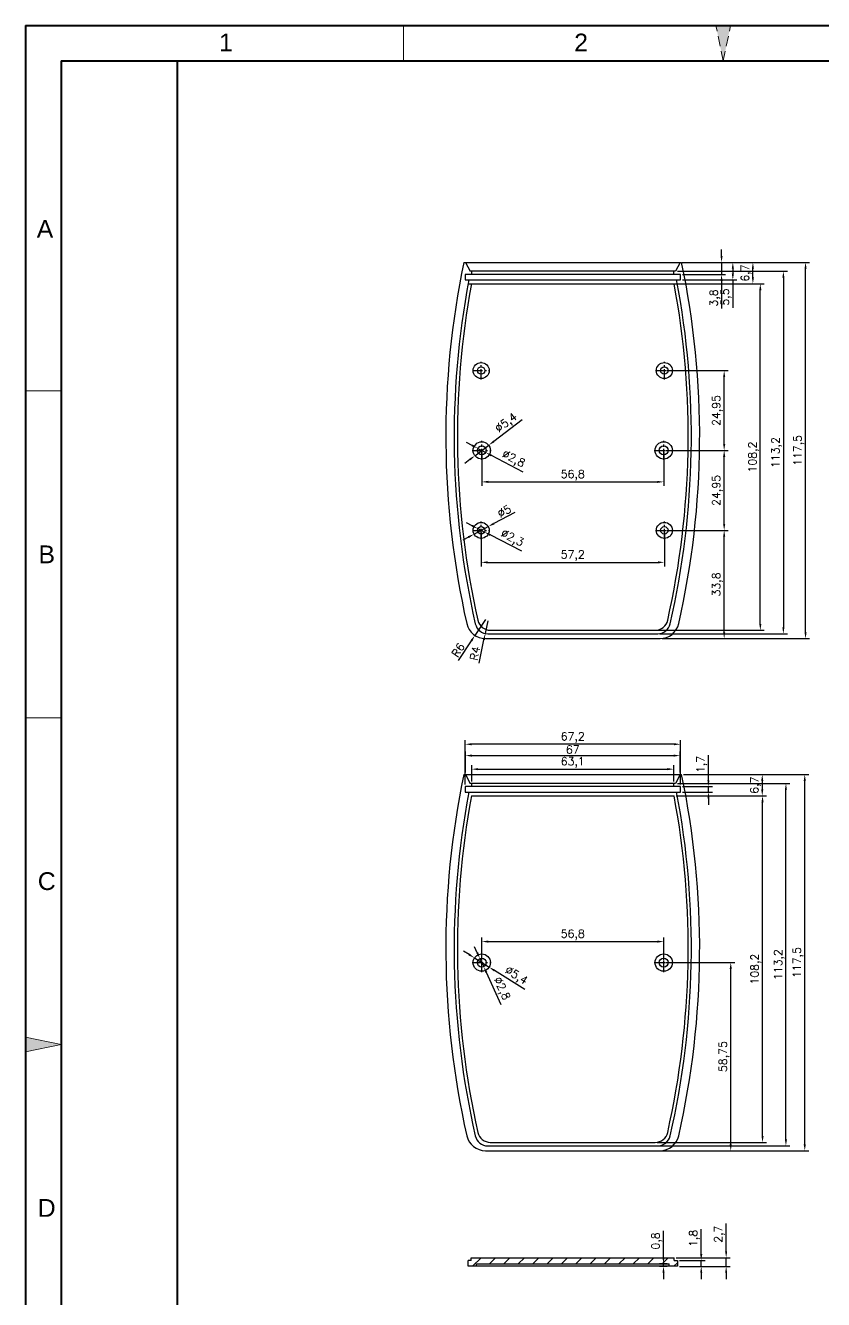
# Model space of a CAD drawing. Header units: millimetres. Extents: x 11143 to 11578, y 609 to 1245.
# Drawn here: x 11142.6 to 11391.8, y 847.1 to 1245 of the extents above; entities that cross this region are included whole.
import ezdxf
from ezdxf.enums import TextEntityAlignment as Align

# ---------------------------------------------------------------- set-up
doc = ezdxf.new("R2010")
doc.units = ezdxf.units.MM
for name, pattern in [('ACAD_ISO10W100', [18, 12, -3, 0, -3]), ('CENTER', [50.8, 31.75, -6.35, 6.35, -6.35]), ('HIDDEN2', [4.7625, 3.175, -1.5875])]:
    doc.linetypes.add(name, pattern=pattern)
for name, color, linetype, lineweight in [('dim', 82, 'Continuous', 9), ('图层1', 7, 'ACAD_ISO10W100', 15), ('图层4', 7, 'Continuous', 40), ('图层5', 7, 'HIDDEN2', 15)]:
    doc.layers.add(name, color=color, linetype=linetype, lineweight=lineweight)
doc.layers.add('尺寸线', color=7, linetype='Continuous')
doc.styles.get("Standard").update_dxf_attribs({"font": 'txt', "bigfont": 'gbcbig.shx'})
doc.styles.add('样式 3', font='arial.ttf', dxfattribs={"height": 3.8})
doc.dimstyles.new('ISO-25', dxfattribs={"dimtxt": 2.5, "dimasz": 2.5, "dimexe": 1.25, "dimexo": 0.625, "dimtad": 1, "dimtxsty": 'Standard', "dimcen": 2.5, "dimadec": 0, "dimazin": 0, "dimtfac": 1, "dimtmove": 0, "dimatfit": 3, "dimfxl": 0, "dimarcsym": 0})

# ---------------------------------------------------------------- blocks, each defined once
blk = doc.blocks.new('*D952')
at = {"layer": 'Defpoints', "color": 0}
for p in [(11346.19, 859.3), (11346.19, 857.5), (11353.6, 859.3)]:
    blk.add_point(p, dxfattribs=at)
at = {"layer": 'dim', "color": 0, "lineweight": -2}
for p, q in [((11353.6, 861.3), (11353.6, 869.13)), ((11346.82, 859.3), (11354.85, 859.3)), ((11346.82, 857.5), (11354.85, 857.5)), ((11353.6, 857.5), (11353.6, 859.3)), ((11353.6, 855.5), (11353.6, 853.5))]:
    blk.add_line(p, q, dxfattribs=at)
at = {"layer": 'dim', "color": 0}
for points in [[(11353.27, 861.3), (11353.94, 861.3), (11353.6, 859.3)], [(11353.27, 855.5), (11353.94, 855.5), (11353.6, 857.5)]]:
    blk.add_solid(points, dxfattribs=at)
at = {"layer": 'dim', "color": 0, "insert": (11351.52, 866.22), "char_height": 2.5, "attachment_point": 5, "rotation": 90}
blk.add_mtext('1,8', dxfattribs=at)
blk = doc.blocks.new('*D953')
at = {"layer": 'Defpoints', "color": 0}
for p in [(11345.19, 860.2), (11361.39, 860.2), (11346.19, 857.5)]:
    blk.add_point(p, dxfattribs=at)
at = {"layer": 'dim', "color": 0, "lineweight": -2}
for p, q in [((11361.39, 862.2), (11361.39, 870.87)), ((11345.82, 860.2), (11362.64, 860.2)), ((11361.39, 857.5), (11361.39, 860.2)), ((11346.82, 857.5), (11362.64, 857.5)), ((11361.39, 855.5), (11361.39, 853.5))]:
    blk.add_line(p, q, dxfattribs=at)
at = {"layer": 'dim', "color": 0}
for points in [[(11361.06, 862.2), (11361.72, 862.2), (11361.39, 860.2)], [(11361.06, 855.5), (11361.72, 855.5), (11361.39, 857.5)]]:
    blk.add_solid(points, dxfattribs=at)
at = {"layer": 'dim', "color": 0, "insert": (11359.31, 867.53), "char_height": 2.5, "attachment_point": 5, "rotation": 90}
blk.add_mtext('2,7', dxfattribs=at)
blk = doc.blocks.new('*D954')
at = {"layer": 'Defpoints', "color": 0}
for p in [(11341.83, 858.3), (11343.59, 858.3), (11343.59, 857.5)]:
    blk.add_point(p, dxfattribs=at)
at = {"layer": 'dim', "color": 0, "lineweight": -2}
for p, q in [((11341.83, 860.3), (11341.83, 868.55)), ((11342.97, 858.3), (11340.58, 858.3)), ((11342.97, 857.5), (11340.58, 857.5)), ((11341.83, 857.5), (11341.83, 858.3)), ((11341.83, 855.5), (11341.83, 853.5))]:
    blk.add_line(p, q, dxfattribs=at)
at = {"layer": 'dim', "color": 0}
for points in [[(11341.49, 860.3), (11342.16, 860.3), (11341.83, 858.3)], [(11341.49, 855.5), (11342.16, 855.5), (11341.83, 857.5)]]:
    blk.add_solid(points, dxfattribs=at)
at = {"layer": 'dim', "color": 0, "insert": (11339.74, 865.43), "char_height": 2.5, "attachment_point": 5, "rotation": 90}
blk.add_mtext('0,8', dxfattribs=at)
blk = doc.blocks.new('*D955')
at = {"layer": 'Defpoints', "color": 0}
for p in [(11347.49, 1011.12), (11385.94, 1011.12), (11340.74, 893.62)]:
    blk.add_point(p, dxfattribs=at)
at = {"layer": 'dim', "color": 0, "lineweight": -2}
for p, q in [((11348.12, 1011.12), (11387.19, 1011.12)), ((11385.94, 895.62), (11385.94, 1009.12)), ((11341.37, 893.62), (11387.19, 893.62))]:
    blk.add_line(p, q, dxfattribs=at)
at = {"layer": 'dim', "color": 0}
for points in [[(11385.6, 1009.12), (11386.27, 1009.12), (11385.94, 1011.12)], [(11385.6, 895.62), (11386.27, 895.62), (11385.94, 893.62)]]:
    blk.add_solid(points, dxfattribs=at)
at = {"layer": 'dim', "color": 0, "insert": (11383.85, 952.37), "char_height": 2.5, "attachment_point": 5, "rotation": 90}
blk.add_mtext('117,5', dxfattribs=at)
blk = doc.blocks.new('*D956')
at = {"layer": 'Defpoints', "color": 0}
for p in [(11345.56, 1008.32), (11380.06, 1008.32), (11340.01, 895.12)]:
    blk.add_point(p, dxfattribs=at)
at = {"layer": 'dim', "color": 0, "lineweight": -2}
for p, q in [((11346.18, 1008.32), (11381.31, 1008.32)), ((11380.06, 897.12), (11380.06, 1006.32)), ((11340.64, 895.12), (11381.31, 895.12))]:
    blk.add_line(p, q, dxfattribs=at)
at = {"layer": 'dim', "color": 0}
for points in [[(11379.73, 1006.32), (11380.39, 1006.32), (11380.06, 1008.32)], [(11379.73, 897.12), (11380.39, 897.12), (11380.06, 895.12)]]:
    blk.add_solid(points, dxfattribs=at)
at = {"layer": 'dim', "color": 0, "insert": (11377.98, 951.72), "char_height": 2.5, "attachment_point": 5, "rotation": 90}
blk.add_mtext('113,2', dxfattribs=at)
blk = doc.blocks.new('*D957')
at = {"layer": 'Defpoints', "color": 0}
for p in [(11345.15, 1004.42), (11372.75, 1004.42), (11339.24, 896.22)]:
    blk.add_point(p, dxfattribs=at)
at = {"layer": 'dim', "color": 0, "lineweight": -2}
for p, q in [((11345.77, 1004.42), (11374, 1004.42)), ((11372.75, 898.22), (11372.75, 1002.42)), ((11339.86, 896.22), (11374, 896.22))]:
    blk.add_line(p, q, dxfattribs=at)
at = {"layer": 'dim', "color": 0}
for points in [[(11372.42, 1002.42), (11373.09, 1002.42), (11372.75, 1004.42)], [(11372.42, 898.22), (11373.09, 898.22), (11372.75, 896.22)]]:
    blk.add_solid(points, dxfattribs=at)
at = {"layer": 'dim', "color": 0, "insert": (11370.67, 950.32), "char_height": 2.5, "attachment_point": 5, "rotation": 90}
blk.add_mtext('108,2', dxfattribs=at)
blk = doc.blocks.new('*D958')
at = {"layer": 'Defpoints', "color": 0}
for p in [(11348.12, 1011.12), (11345.15, 1004.42), (11372.67, 1004.42)]:
    blk.add_point(p, dxfattribs=at)
at = {"layer": 'dim', "color": 0, "lineweight": -2}
for p, q in [((11348.74, 1011.12), (11373.92, 1011.12)), ((11372.67, 1009.12), (11372.67, 1006.42)), ((11345.77, 1004.42), (11373.92, 1004.42))]:
    blk.add_line(p, q, dxfattribs=at)
at = {"layer": 'dim', "color": 0}
for points in [[(11372.33, 1009.12), (11373, 1009.12), (11372.67, 1011.12)], [(11372.33, 1006.42), (11373, 1006.42), (11372.67, 1004.42)]]:
    blk.add_solid(points, dxfattribs=at)
at = {"layer": 'dim', "color": 0, "insert": (11370.58, 1007.77), "char_height": 2.5, "attachment_point": 5, "rotation": 90}
blk.add_mtext('6,7', dxfattribs=at)
blk = doc.blocks.new('*D959')
at = {"layer": 'Defpoints', "color": 0}
for p in [(11279.89, 1020.55), (11279.89, 1007.32), (11347.09, 1007.32)]:
    blk.add_point(p, dxfattribs=at)
at = {"layer": 'dim', "color": 0, "lineweight": -2}
for p, q in [((11279.89, 1007.95), (11279.89, 1021.8)), ((11345.09, 1020.55), (11281.89, 1020.55)), ((11347.09, 1007.95), (11347.09, 1021.8))]:
    blk.add_line(p, q, dxfattribs=at)
at = {"layer": 'dim', "color": 0}
for points in [[(11281.89, 1020.89), (11281.89, 1020.22), (11279.89, 1020.55)], [(11345.09, 1020.89), (11345.09, 1020.22), (11347.09, 1020.55)]]:
    blk.add_solid(points, dxfattribs=at)
at = {"layer": 'dim', "color": 0, "insert": (11313.49, 1022.64), "char_height": 2.5, "attachment_point": 5}
blk.add_mtext('67,2', dxfattribs=at)
blk = doc.blocks.new('*D960')
at = {"layer": 'Defpoints', "color": 0}
for p in [(11345.04, 1012.77), (11281.94, 1008.32), (11345.04, 1008.32)]:
    blk.add_point(p, dxfattribs=at)
at = {"layer": 'dim', "color": 0, "lineweight": -2}
for p, q in [((11281.94, 1008.95), (11281.94, 1014.02)), ((11283.94, 1012.77), (11343.04, 1012.77)), ((11345.04, 1008.95), (11345.04, 1014.02))]:
    blk.add_line(p, q, dxfattribs=at)
at = {"layer": 'dim', "color": 0}
for points in [[(11283.94, 1013.11), (11283.94, 1012.44), (11281.94, 1012.77)], [(11343.04, 1013.11), (11343.04, 1012.44), (11345.04, 1012.77)]]:
    blk.add_solid(points, dxfattribs=at)
at = {"layer": 'dim', "color": 0, "insert": (11313.49, 1014.86), "char_height": 2.5, "attachment_point": 5}
blk.add_mtext('63,1', dxfattribs=at)
blk = doc.blocks.new('*D961')
at = {"layer": 'Defpoints', "color": 0}
for p in [(11346.99, 1017), (11279.99, 1011.12), (11346.99, 1011.12)]:
    blk.add_point(p, dxfattribs=at)
at = {"layer": 'dim', "color": 0, "lineweight": -2}
for p, q in [((11279.99, 1011.75), (11279.99, 1018.25)), ((11281.99, 1017), (11344.99, 1017)), ((11346.99, 1011.75), (11346.99, 1018.25))]:
    blk.add_line(p, q, dxfattribs=at)
at = {"layer": 'dim', "color": 0}
for points in [[(11281.99, 1017.34), (11281.99, 1016.67), (11279.99, 1017)], [(11344.99, 1017.34), (11344.99, 1016.67), (11346.99, 1017)]]:
    blk.add_solid(points, dxfattribs=at)
at = {"layer": 'dim', "color": 0, "insert": (11313.49, 1018.88), "char_height": 2.5, "attachment_point": 5}
blk.add_mtext('67', dxfattribs=at)
blk = doc.blocks.new('*D962')
at = {"layer": 'Defpoints', "color": 0}
for p in [(11341.89, 958.92), (11285.09, 952.37), (11341.89, 952.37)]:
    blk.add_point(p, dxfattribs=at)
at = {"layer": 'dim', "color": 0, "lineweight": -2}
for p, q in [((11285.09, 953), (11285.09, 960.17)), ((11287.09, 958.92), (11339.89, 958.92)), ((11341.89, 953), (11341.89, 960.17))]:
    blk.add_line(p, q, dxfattribs=at)
at = {"layer": 'dim', "color": 0}
for points in [[(11287.09, 959.26), (11287.09, 958.59), (11285.09, 958.92)], [(11339.89, 959.26), (11339.89, 958.59), (11341.89, 958.92)]]:
    blk.add_solid(points, dxfattribs=at)
at = {"layer": 'dim', "color": 0, "insert": (11313.49, 961.01), "char_height": 2.5, "attachment_point": 5}
blk.add_mtext('56,8', dxfattribs=at)
blk = doc.blocks.new('*D963')
at = {"layer": 'Defpoints', "color": 0}
for p in [(11341.89, 952.37), (11362.83, 952.37), (11339.63, 893.62)]:
    blk.add_point(p, dxfattribs=at)
at = {"layer": 'dim', "color": 0, "lineweight": -2}
for p, q in [((11342.52, 952.37), (11364.08, 952.37)), ((11362.83, 895.62), (11362.83, 950.37)), ((11340.26, 893.62), (11364.08, 893.62))]:
    blk.add_line(p, q, dxfattribs=at)
at = {"layer": 'dim', "color": 0}
for points in [[(11362.49, 950.37), (11363.16, 950.37), (11362.83, 952.37)], [(11362.49, 895.62), (11363.16, 895.62), (11362.83, 893.62)]]:
    blk.add_solid(points, dxfattribs=at)
at = {"layer": 'dim', "color": 0, "insert": (11360.74, 923), "char_height": 2.5, "attachment_point": 5, "rotation": 90}
blk.add_mtext('58,75', dxfattribs=at)
blk = doc.blocks.new('*D964')
at = {"layer": 'Defpoints', "color": 0}
for p in [(11282.81, 953.81), (11287.38, 950.93)]:
    blk.add_point(p, dxfattribs=at)
at = {"layer": 'dim', "color": 0, "lineweight": -2}
for p, q in [((11281.12, 954.88), (11279.43, 955.94)), ((11282.81, 953.81), (11287.38, 950.93)), ((11298.52, 943.91), (11289.07, 949.87))]:
    blk.add_line(p, q, dxfattribs=at)
at = {"layer": 'dim', "color": 0}
for points in [[(11281.29, 955.16), (11280.94, 954.6), (11282.81, 953.81)], [(11289.25, 950.15), (11288.89, 949.58), (11287.38, 950.93)]]:
    blk.add_solid(points, dxfattribs=at)
at = {"layer": 'dim', "color": 0, "insert": (11295.75, 948.12), "char_height": 2.5, "attachment_point": 5, "rotation": 327.7756}
blk.add_mtext('∅5,4', dxfattribs=at)
blk = doc.blocks.new('*D965')
at = {"layer": 'Defpoints', "color": 0}
for p in [(11284.51, 953.64), (11285.68, 951.1)]:
    blk.add_point(p, dxfattribs=at)
at = {"layer": 'dim', "color": 0, "lineweight": -2}
for p, q in [((11283.67, 955.46), (11282.84, 957.28)), ((11284.51, 953.64), (11285.68, 951.1)), ((11291.17, 939.14), (11286.51, 949.28))]:
    blk.add_line(p, q, dxfattribs=at)
at = {"layer": 'dim', "color": 0}
for points in [[(11283.98, 955.6), (11283.37, 955.32), (11284.51, 953.64)], [(11286.82, 949.42), (11286.21, 949.14), (11285.68, 951.1)]]:
    blk.add_solid(points, dxfattribs=at)
at = {"layer": 'dim', "color": 0, "insert": (11291.15, 944.17), "char_height": 2.5, "attachment_point": 5, "rotation": 294.6773}
blk.add_mtext('∅2,8', dxfattribs=at)
blk = doc.blocks.new('*D971')
at = {"layer": 'Defpoints', "color": 0}
for p in [(11347.09, 1007.32), (11355.87, 1007.32), (11347.09, 1005.62)]:
    blk.add_point(p, dxfattribs=at)
at = {"layer": 'dim', "color": 0, "lineweight": -2}
for p, q in [((11355.87, 1009.32), (11355.87, 1017.15)), ((11347.72, 1007.32), (11357.12, 1007.32)), ((11355.87, 1005.62), (11355.87, 1007.32)), ((11347.72, 1005.62), (11357.12, 1005.62)), ((11355.87, 1003.62), (11355.87, 1001.62))]:
    blk.add_line(p, q, dxfattribs=at)
at = {"layer": 'dim', "color": 0}
for points in [[(11355.53, 1009.32), (11356.2, 1009.32), (11355.87, 1007.32)], [(11355.53, 1003.62), (11356.2, 1003.62), (11355.87, 1005.62)]]:
    blk.add_solid(points, dxfattribs=at)
at = {"layer": 'dim', "color": 0, "insert": (11353.78, 1014.24), "char_height": 2.5, "attachment_point": 5, "rotation": 90}
blk.add_mtext('1,7', dxfattribs=at)
blk = doc.blocks.new('*D978')
at = {"layer": 'Defpoints', "color": 0}
for p in [(11347.49, 1171.05), (11386.19, 1171.05), (11340.74, 1053.55)]:
    blk.add_point(p, dxfattribs=at)
at = {"layer": 'dim', "color": 0, "lineweight": -2}
for p, q in [((11348.12, 1171.05), (11387.44, 1171.05)), ((11386.19, 1055.55), (11386.19, 1169.05)), ((11341.37, 1053.55), (11387.44, 1053.55))]:
    blk.add_line(p, q, dxfattribs=at)
at = {"layer": 'dim', "color": 0}
for points in [[(11385.85, 1169.05), (11386.52, 1169.05), (11386.19, 1171.05)], [(11385.85, 1055.55), (11386.52, 1055.55), (11386.19, 1053.55)]]:
    blk.add_solid(points, dxfattribs=at)
at = {"layer": 'dim', "color": 0, "insert": (11384.1, 1112.3), "char_height": 2.5, "attachment_point": 5, "rotation": 90}
blk.add_mtext('117,5', dxfattribs=at)
blk = doc.blocks.new('*D979')
at = {"layer": 'Defpoints', "color": 0}
for p in [(11342.09, 1087.35), (11360.77, 1087.35), (11340.74, 1053.55)]:
    blk.add_point(p, dxfattribs=at)
at = {"layer": 'dim', "color": 0, "lineweight": -2}
for p, q in [((11342.72, 1087.35), (11362.02, 1087.35)), ((11360.77, 1055.55), (11360.77, 1085.35)), ((11341.37, 1053.55), (11362.02, 1053.55))]:
    blk.add_line(p, q, dxfattribs=at)
at = {"layer": 'dim', "color": 0}
for points in [[(11360.44, 1085.35), (11361.11, 1085.35), (11360.77, 1087.35)], [(11360.44, 1055.55), (11361.11, 1055.55), (11360.77, 1053.55)]]:
    blk.add_solid(points, dxfattribs=at)
at = {"layer": 'dim', "color": 0, "insert": (11358.69, 1070.45), "char_height": 2.5, "attachment_point": 5, "rotation": 90}
blk.add_mtext('33,8', dxfattribs=at)
blk = doc.blocks.new('*D980')
at = {"layer": 'Defpoints', "color": 0}
for p in [(11341.89, 1112.3), (11360.77, 1112.3), (11342.09, 1087.35)]:
    blk.add_point(p, dxfattribs=at)
at = {"layer": 'dim', "color": 0, "lineweight": -2}
for p, q in [((11342.52, 1112.3), (11362.02, 1112.3)), ((11360.77, 1089.35), (11360.77, 1110.3)), ((11342.72, 1087.35), (11362.02, 1087.35))]:
    blk.add_line(p, q, dxfattribs=at)
at = {"layer": 'dim', "color": 0}
for points in [[(11360.44, 1110.3), (11361.11, 1110.3), (11360.77, 1112.3)], [(11360.44, 1089.35), (11361.11, 1089.35), (11360.77, 1087.35)]]:
    blk.add_solid(points, dxfattribs=at)
at = {"layer": 'dim', "color": 0, "insert": (11358.69, 1099.83), "char_height": 2.5, "attachment_point": 5, "rotation": 90}
blk.add_mtext('24,95', dxfattribs=at)
blk = doc.blocks.new('*D981')
at = {"layer": 'Defpoints', "color": 0}
for p in [(11342.09, 1137.25), (11360.77, 1137.25), (11341.89, 1112.3)]:
    blk.add_point(p, dxfattribs=at)
at = {"layer": 'dim', "color": 0, "lineweight": -2}
for p, q in [((11342.72, 1137.25), (11362.02, 1137.25)), ((11360.77, 1114.3), (11360.77, 1135.25)), ((11342.52, 1112.3), (11362.02, 1112.3))]:
    blk.add_line(p, q, dxfattribs=at)
at = {"layer": 'dim', "color": 0}
for points in [[(11360.44, 1135.25), (11361.11, 1135.25), (11360.77, 1137.25)], [(11360.44, 1114.3), (11361.11, 1114.3), (11360.77, 1112.3)]]:
    blk.add_solid(points, dxfattribs=at)
at = {"layer": 'dim', "color": 0, "insert": (11358.69, 1124.78), "char_height": 2.5, "attachment_point": 5, "rotation": 90}
blk.add_mtext('24,95', dxfattribs=at)
blk = doc.blocks.new('*D982')
at = {"layer": 'Defpoints', "color": 0}
for p in [(11347.49, 1171.05), (11347.09, 1167.25), (11359.96, 1167.25)]:
    blk.add_point(p, dxfattribs=at)
at = {"layer": 'dim', "color": 0, "lineweight": -2}
for p, q in [((11359.96, 1173.05), (11359.96, 1175.05)), ((11348.12, 1171.05), (11361.21, 1171.05)), ((11359.96, 1171.05), (11359.96, 1167.25)), ((11347.72, 1167.25), (11361.21, 1167.25)), ((11359.96, 1165.25), (11359.96, 1156.59))]:
    blk.add_line(p, q, dxfattribs=at)
at = {"layer": 'dim', "color": 0}
for points in [[(11359.63, 1173.05), (11360.29, 1173.05), (11359.96, 1171.05)], [(11359.63, 1165.25), (11360.29, 1165.25), (11359.96, 1167.25)]]:
    blk.add_solid(points, dxfattribs=at)
at = {"layer": 'dim', "color": 0, "insert": (11357.88, 1159.92), "char_height": 2.5, "attachment_point": 5, "rotation": 90}
blk.add_mtext('3,8', dxfattribs=at)
blk = doc.blocks.new('*D983')
at = {"layer": 'Defpoints', "color": 0}
for p in [(11346.99, 1171.05), (11347.09, 1165.55), (11363.48, 1165.55)]:
    blk.add_point(p, dxfattribs=at)
at = {"layer": 'dim', "color": 0, "lineweight": -2}
for p, q in [((11347.62, 1171.05), (11364.73, 1171.05)), ((11363.48, 1169.05), (11363.48, 1167.55)), ((11347.72, 1165.55), (11364.73, 1165.55)), ((11363.48, 1165.55), (11363.48, 1156.89))]:
    blk.add_line(p, q, dxfattribs=at)
at = {"layer": 'dim', "color": 0}
for points in [[(11363.15, 1169.05), (11363.82, 1169.05), (11363.48, 1171.05)], [(11363.15, 1167.55), (11363.82, 1167.55), (11363.48, 1165.55)]]:
    blk.add_solid(points, dxfattribs=at)
at = {"layer": 'dim', "color": 0, "insert": (11361.4, 1160.22), "char_height": 2.5, "attachment_point": 5, "rotation": 90}
blk.add_mtext('5,5', dxfattribs=at)
blk = doc.blocks.new('*D984')
at = {"layer": 'Defpoints', "color": 0}
for p in [(11347.62, 1171.05), (11369.74, 1171.05), (11346.16, 1164.35)]:
    blk.add_point(p, dxfattribs=at)
at = {"layer": 'dim', "color": 0, "lineweight": -2}
for p, q in [((11348.24, 1171.05), (11370.99, 1171.05)), ((11369.74, 1166.35), (11369.74, 1169.05)), ((11346.79, 1164.35), (11370.99, 1164.35))]:
    blk.add_line(p, q, dxfattribs=at)
at = {"layer": 'dim', "color": 0}
for points in [[(11369.41, 1169.05), (11370.07, 1169.05), (11369.74, 1171.05)], [(11369.41, 1166.35), (11370.07, 1166.35), (11369.74, 1164.35)]]:
    blk.add_solid(points, dxfattribs=at)
at = {"layer": 'dim', "color": 0, "insert": (11367.66, 1167.7), "char_height": 2.5, "attachment_point": 5, "rotation": 90}
blk.add_mtext('6,7', dxfattribs=at)
blk = doc.blocks.new('*D985')
at = {"layer": 'Defpoints', "color": 0}
for p in [(11345.56, 1168.25), (11340.01, 1055.05), (11379.26, 1055.05)]:
    blk.add_point(p, dxfattribs=at)
at = {"layer": 'dim', "color": 0, "lineweight": -2}
for p, q in [((11346.18, 1168.25), (11380.51, 1168.25)), ((11379.26, 1166.25), (11379.26, 1057.05)), ((11340.64, 1055.05), (11380.51, 1055.05))]:
    blk.add_line(p, q, dxfattribs=at)
at = {"layer": 'dim', "color": 0}
for points in [[(11378.93, 1166.25), (11379.59, 1166.25), (11379.26, 1168.25)], [(11378.93, 1057.05), (11379.59, 1057.05), (11379.26, 1055.05)]]:
    blk.add_solid(points, dxfattribs=at)
at = {"layer": 'dim', "color": 0, "insert": (11377.18, 1111.65), "char_height": 2.5, "attachment_point": 5, "rotation": 90}
blk.add_mtext('113,2', dxfattribs=at)
blk = doc.blocks.new('*D986')
at = {"layer": 'Defpoints', "color": 0}
for p in [(11345.15, 1164.35), (11372.06, 1164.35), (11339.24, 1056.15)]:
    blk.add_point(p, dxfattribs=at)
at = {"layer": 'dim', "color": 0, "lineweight": -2}
for p, q in [((11345.77, 1164.35), (11373.31, 1164.35)), ((11372.06, 1058.15), (11372.06, 1162.35)), ((11339.86, 1056.15), (11373.31, 1056.15))]:
    blk.add_line(p, q, dxfattribs=at)
at = {"layer": 'dim', "color": 0}
for points in [[(11371.73, 1162.35), (11372.4, 1162.35), (11372.06, 1164.35)], [(11371.73, 1058.15), (11372.4, 1058.15), (11372.06, 1056.15)]]:
    blk.add_solid(points, dxfattribs=at)
at = {"layer": 'dim', "color": 0, "insert": (11369.98, 1110.25), "char_height": 2.5, "attachment_point": 5, "rotation": 90}
blk.add_mtext('108,2', dxfattribs=at)
blk = doc.blocks.new('*D987')
at = {"layer": 'Defpoints', "color": 0}
for p in [(11284.89, 1087.35), (11342.09, 1087.35), (11342.09, 1077.36)]:
    blk.add_point(p, dxfattribs=at)
at = {"layer": 'dim', "color": 0, "lineweight": -2}
for p, q in [((11284.89, 1086.73), (11284.89, 1076.11)), ((11342.09, 1086.73), (11342.09, 1076.11)), ((11286.89, 1077.36), (11340.09, 1077.36))]:
    blk.add_line(p, q, dxfattribs=at)
at = {"layer": 'dim', "color": 0}
for points in [[(11286.89, 1077.69), (11286.89, 1077.02), (11284.89, 1077.36)], [(11340.09, 1077.69), (11340.09, 1077.02), (11342.09, 1077.36)]]:
    blk.add_solid(points, dxfattribs=at)
at = {"layer": 'dim', "color": 0, "insert": (11313.49, 1079.44), "char_height": 2.5, "attachment_point": 5}
blk.add_mtext('57,2', dxfattribs=at)
blk = doc.blocks.new('*D988')
at = {"layer": 'Defpoints', "color": 0}
for p in [(11285.09, 1112.3), (11341.89, 1112.3), (11341.89, 1102.49)]:
    blk.add_point(p, dxfattribs=at)
at = {"layer": 'dim', "color": 0, "lineweight": -2}
for p, q in [((11285.09, 1111.68), (11285.09, 1101.24)), ((11341.89, 1111.68), (11341.89, 1101.24)), ((11287.09, 1102.49), (11339.89, 1102.49))]:
    blk.add_line(p, q, dxfattribs=at)
at = {"layer": 'dim', "color": 0}
for points in [[(11287.09, 1102.82), (11287.09, 1102.16), (11285.09, 1102.49)], [(11339.89, 1102.82), (11339.89, 1102.16), (11341.89, 1102.49)]]:
    blk.add_solid(points, dxfattribs=at)
at = {"layer": 'dim', "color": 0, "insert": (11313.49, 1104.57), "char_height": 2.5, "attachment_point": 5}
blk.add_mtext('56,8', dxfattribs=at)
blk = doc.blocks.new('*D989')
at = {"layer": 'Defpoints', "color": 0}
for p in [(11287.1, 1088.53), (11282.69, 1086.18)]:
    blk.add_point(p, dxfattribs=at)
at = {"layer": 'dim', "color": 0, "lineweight": -2}
for p, q in [((11295.4, 1092.98), (11288.86, 1089.48)), ((11282.69, 1086.18), (11287.1, 1088.53)), ((11280.93, 1085.23), (11279.16, 1084.29))]:
    blk.add_line(p, q, dxfattribs=at)
at = {"layer": 'dim', "color": 0}
for points in [[(11288.7, 1089.77), (11289.02, 1089.18), (11287.1, 1088.53)], [(11280.77, 1085.53), (11281.08, 1084.94), (11282.69, 1086.18)]]:
    blk.add_solid(points, dxfattribs=at)
at = {"layer": 'dim', "color": 0, "insert": (11292.13, 1093.35), "char_height": 2.5, "attachment_point": 5, "rotation": 28.1518}
blk.add_mtext('∅5', dxfattribs=at)
blk = doc.blocks.new('*D990')
at = {"layer": 'Defpoints', "color": 0}
for p in [(11283.87, 1087.88), (11285.92, 1086.83)]:
    blk.add_point(p, dxfattribs=at)
at = {"layer": 'dim', "color": 0, "lineweight": -2}
for p, q in [((11282.09, 1088.79), (11280.31, 1089.71)), ((11283.87, 1087.88), (11285.92, 1086.83)), ((11297.63, 1080.81), (11287.69, 1085.91))]:
    blk.add_line(p, q, dxfattribs=at)
at = {"layer": 'dim', "color": 0}
for points in [[(11282.24, 1089.09), (11281.94, 1088.5), (11283.87, 1087.88)], [(11287.85, 1086.21), (11287.54, 1085.62), (11285.92, 1086.83)]]:
    blk.add_solid(points, dxfattribs=at)
at = {"layer": 'dim', "color": 0, "insert": (11294.5, 1084.76), "char_height": 2.5, "attachment_point": 5, "rotation": 332.7967}
blk.add_mtext('∅2,3', dxfattribs=at)
blk = doc.blocks.new('*D991')
at = {"layer": 'Defpoints', "color": 0}
for p in [(11282.94, 1110.67), (11287.24, 1113.94)]:
    blk.add_point(p, dxfattribs=at)
at = {"layer": 'dim', "color": 0, "lineweight": -2}
for p, q in [((11297.74, 1121.89), (11288.84, 1115.14)), ((11282.94, 1110.67), (11287.24, 1113.94)), ((11281.35, 1109.47), (11279.75, 1108.26))]:
    blk.add_line(p, q, dxfattribs=at)
at = {"layer": 'dim', "color": 0}
for points in [[(11288.64, 1115.41), (11289.04, 1114.88), (11287.24, 1113.94)], [(11281.15, 1109.73), (11281.55, 1109.2), (11282.94, 1110.67)]]:
    blk.add_solid(points, dxfattribs=at)
at = {"layer": 'dim', "color": 0, "insert": (11292.83, 1120.78), "char_height": 2.5, "attachment_point": 5, "rotation": 37.1633}
blk.add_mtext('∅5,4', dxfattribs=at)
blk = doc.blocks.new('*D992')
at = {"layer": 'Defpoints', "color": 0}
for p in [(11283.85, 1112.96), (11286.33, 1111.65)]:
    blk.add_point(p, dxfattribs=at)
at = {"layer": 'dim', "color": 0, "lineweight": -2}
for p, q in [((11282.08, 1113.89), (11280.31, 1114.82)), ((11283.85, 1112.96), (11286.33, 1111.65)), ((11297.98, 1105.52), (11288.1, 1110.72))]:
    blk.add_line(p, q, dxfattribs=at)
at = {"layer": 'dim', "color": 0}
for points in [[(11282.24, 1114.18), (11281.93, 1113.59), (11283.85, 1112.96)], [(11288.26, 1111.02), (11287.95, 1110.43), (11286.33, 1111.65)]]:
    blk.add_solid(points, dxfattribs=at)
at = {"layer": 'dim', "color": 0, "insert": (11294.9, 1109.5), "char_height": 2.5, "attachment_point": 5, "rotation": 332.2556}
blk.add_mtext('∅2,8', dxfattribs=at)
blk = doc.blocks.new('*D993')
at = {"layer": 'Defpoints', "color": 0}
for p in [(11286.24, 1059.55), (11282.95, 1054.54)]:
    blk.add_point(p, dxfattribs=at)
at = {"layer": 'dim', "color": 0, "lineweight": -2}
for p, q in [((11286.24, 1059.55), (11282.95, 1054.54)), ((11277.78, 1046.67), (11281.85, 1052.87))]:
    blk.add_line(p, q, dxfattribs=at)
at = {"layer": 'dim', "color": 0}
blk.add_solid([(11281.57, 1053.05), (11282.13, 1052.68), (11282.95, 1054.54)], dxfattribs=at)
at = {"layer": 'dim', "color": 0, "insert": (11277.7, 1049.96), "char_height": 2.5, "attachment_point": 5, "rotation": 56.7256}
blk.add_mtext('R6', dxfattribs=at)
blk = doc.blocks.new('*D994')
at = {"layer": 'Defpoints', "color": 0}
for p in [(11286.97, 1059.05), (11286.17, 1055.14)]:
    blk.add_point(p, dxfattribs=at)
at = {"layer": 'dim', "color": 0, "lineweight": -2}
for p, q in [((11286.97, 1059.05), (11286.17, 1055.14)), ((11284.29, 1045.91), (11285.77, 1053.18))]:
    blk.add_line(p, q, dxfattribs=at)
at = {"layer": 'dim', "color": 0}
blk.add_solid([(11285.45, 1053.24), (11286.1, 1053.11), (11286.17, 1055.14)], dxfattribs=at)
at = {"layer": 'dim', "color": 0, "insert": (11283, 1048.94), "char_height": 2.5, "attachment_point": 5, "rotation": 78.4847}
blk.add_mtext('R4', dxfattribs=at)

msp = doc.modelspace()

# ---------------------------------------------------------------- hatches: boundary and pattern name
h = msp.add_hatch()
h.set_pattern_fill('ANSI31', color=256, style=0)
h.set_pattern_definition([(45, (-256.9626, 179.9417), (-2.245064, 2.245064), [])])
h.paths.add_polyline_path([(11281.793, 860.201), (11281.793, 859.301), (11280.793, 859.301), (11280.793, 857.501), (11283.393, 857.501), (11283.393, 858.301), (11343.593, 858.301), (11343.593, 857.501), (11346.193, 857.501), (11346.193, 859.301), (11345.193, 859.301), (11345.193, 860.201)])
at = {"layer": '图层1'}
msp.add_hatch(color=0, dxfattribs=at).paths.add_polyline_path([(11153.701, 926.772), (11142.608, 929.055), (11142.608, 924.489)])
at = {"layer": '图层5'}
msp.add_hatch(color=0, dxfattribs=at).paths.add_polyline_path([(11360.474, 1233.936), (11358.191, 1245.029), (11362.757, 1245.029)])

# ---------------------------------------------------------------- linework, layer by layer
for p, q in [((11279.493, 1171.055), (11347.493, 1171.055)), ((11279.993, 1171.055), (11281.43, 1168.255)), ((11346.993, 1171.055), (11345.556, 1168.255)), ((11347.093, 1167.255), (11279.893, 1167.255)), ((11279.893, 1167.255), (11279.893, 1165.555)), ((11345.556, 1168.255), (11281.43, 1168.255)), ((11281.943, 1167.255), (11281.943, 1168.255)), ((11345.043, 1167.255), (11345.043, 1168.255)), ((11347.093, 1165.555), (11347.093, 1167.255)), ((11279.893, 1165.555), (11347.093, 1165.555)), ((11280.822, 1164.355), (11346.164, 1164.355)), ((11286.971, 1055.055), (11340.015, 1055.055)), ((11287.747, 1056.155), (11339.239, 1056.155)), ((11286.242, 1053.555), (11340.744, 1053.555)), ((11279.493, 1011.121), (11347.493, 1011.121)), ((11279.993, 1011.121), (11281.43, 1008.321)), ((11346.993, 1011.121), (11345.556, 1008.321)), ((11347.093, 1007.321), (11279.893, 1007.321)), ((11279.893, 1007.321), (11279.893, 1005.621)), ((11345.556, 1008.321), (11281.43, 1008.321)), ((11281.943, 1007.321), (11281.943, 1008.321)), ((11345.043, 1007.321), (11345.043, 1008.321)), ((11347.093, 1005.621), (11347.093, 1007.321)), ((11279.893, 1005.621), (11347.093, 1005.621)), ((11281.839, 1004.421), (11345.147, 1004.421)), ((11287.747, 896.221), (11339.239, 896.221)), ((11286.242, 893.621), (11340.744, 893.621)), ((11286.971, 895.121), (11340.015, 895.121)), ((11281.793, 860.201), (11345.193, 860.201)), ((11281.793, 859.301), (11281.793, 860.201)), ((11345.193, 859.301), (11345.193, 860.201)), ((11280.793, 857.501), (11280.793, 859.301)), ((11281.793, 859.301), (11280.793, 859.301)), ((11346.193, 857.501), (11280.793, 857.501)), ((11283.393, 857.501), (11283.393, 858.301)), ((11283.393, 858.301), (11343.593, 858.301)), ((11343.593, 857.501), (11343.593, 858.301)), ((11345.193, 859.301), (11346.193, 859.301)), ((11346.193, 859.301), (11346.193, 857.501))]:
    msp.add_line(p, q)
at = {"color": 1, "linetype": 'CENTER', "ltscale": 0.1}
for p, q in [((11284.893, 1134.505), (11284.893, 1140.005)), ((11342.093, 1134.505), (11342.093, 1140.005)), ((11282.143, 1137.255), (11287.643, 1137.255)), ((11339.343, 1137.255), (11344.843, 1137.255)), ((11282.143, 1087.355), (11287.643, 1087.355)), ((11284.893, 1084.605), (11284.893, 1090.105)), ((11339.343, 1087.355), (11344.843, 1087.355)), ((11342.093, 1084.605), (11342.093, 1090.105))]:
    msp.add_line(p, q, dxfattribs=at)
at = {"color": 1, "linetype": 'CENTER', "ltscale": 0.108}
for p, q in [((11285.093, 1109.335), (11285.093, 1115.275)), ((11341.893, 1109.335), (11341.893, 1115.275)), ((11282.123, 1112.305), (11288.063, 1112.305)), ((11338.923, 1112.305), (11344.863, 1112.305)), ((11285.093, 949.401), (11285.093, 955.341)), ((11341.893, 949.401), (11341.893, 955.341)), ((11282.123, 952.371), (11288.063, 952.371)), ((11338.923, 952.371), (11344.863, 952.371))]:
    msp.add_line(p, q, dxfattribs=at)
for centre, radius in [((11284.893, 1137.255), 2.5), ((11284.893, 1137.255), 1.15), ((11342.093, 1137.255), 2.5), ((11342.093, 1137.255), 1.15), ((11285.093, 1112.305), 2.7), ((11341.893, 1112.305), 2.7), ((11285.093, 1112.305), 1.4), ((11341.893, 1112.305), 1.4), ((11284.893, 1087.355), 2.5), ((11284.893, 1087.355), 1.15), ((11342.093, 1087.355), 2.5), ((11342.093, 1087.355), 1.15), ((11285.093, 952.371), 2.7), ((11341.893, 952.371), 2.7), ((11285.093, 952.371), 1.4), ((11341.893, 952.371), 1.4)]:
    msp.add_circle(centre, radius)
for centre, radius, start, end in [((11538.751, 1116.701), 264.894, 168.15927, 192.75195), ((11538.751, 1116.701), 264.894, 168.15927, 192.75195), ((11088.235, 1116.701), 264.894, 347.24805, 11.84073), ((11538.751, 1116.701), 262.294, 169.26558, 192.89583), ((11538.751, 1116.701), 261.294, 169.49174, 192.6956), ((11088.235, 1116.701), 261.294, 347.3044, 10.50826), ((11088.235, 1116.701), 262.294, 347.10417, 10.73442), ((11287.747, 1060.155), 4, 192.6956, 270), ((11339.239, 1060.155), 4, 270, 347.3044), ((11286.242, 1059.555), 6, 192.75195, 270), ((11286.242, 1059.555), 6, 192.75195, 270), ((11286.971, 1059.055), 4, 192.89583, 270), ((11340.015, 1059.055), 4, 270, 347.10417), ((11340.744, 1059.555), 6, 270, 347.24805), ((11538.751, 956.767), 264.894, 168.15927, 192.75195), ((11538.751, 956.767), 264.894, 168.15927, 192.75195), ((11088.235, 956.767), 264.894, 347.24805, 11.84073), ((11538.751, 956.767), 262.294, 169.26558, 192.89583), ((11538.751, 956.767), 261.294, 169.49174, 192.6956), ((11088.235, 956.767), 261.294, 347.3044, 10.50826), ((11088.235, 956.767), 262.294, 347.10417, 10.73442), ((11287.747, 900.221), 4, 192.6956, 270), ((11339.239, 900.221), 4, 270, 347.3044), ((11286.242, 899.621), 6, 192.75195, 270), ((11286.242, 899.621), 6, 192.75195, 270), ((11286.971, 899.121), 4, 192.89583, 270), ((11340.015, 899.121), 4, 270, 347.10417), ((11340.744, 899.621), 6, 270, 347.24805)]:
    msp.add_arc(centre, radius, start, end)
at = {"layer": '图层1', "color": 0}
for p, q in [((11260.637, 1233.936), (11260.637, 1245.029)), ((11153.701, 1130.882), (11142.608, 1130.882)), ((11153.701, 1028.827), (11142.608, 1028.827)), ((11153.701, 926.772), (11142.608, 929.055)), ((11153.701, 926.772), (11142.608, 924.489))]:
    msp.add_line(p, q, dxfattribs=at)
at = {"layer": '图层4', "color": 0}
msp.add_line((11190.111, 619.608), (11190.111, 1233.936), dxfattribs=at)
at = {"layer": '图层5', "color": 0}
for q in [(11358.191, 1245.029), (11362.757, 1245.029)]:
    msp.add_line((11360.474, 1233.936), q, dxfattribs=at)
at = {"layer": '尺寸线', "color": 0, "lineweight": 40}
for p, q in [((11142.608, 1245.029), (11578.339, 1245.029)), ((11142.608, 1245.029), (11142.608, 608.515)), ((11153.701, 1233.936), (11567.246, 1233.936)), ((11153.701, 1233.936), (11153.701, 619.608))]:
    msp.add_line(p, q, dxfattribs=at)

# ---------------------------------------------------------------- texts
at = {"layer": '图层1', "color": 0, "style": '样式 3'}
for s, p in [('B', (11149.245, 1079.855)), ('C', (11149.245, 977.8)), ('D', (11149.245, 875.744))]:
    msp.add_text(s, height=5.546, dxfattribs=at).set_placement(p, align=Align.MIDDLE)
at = {"layer": '图层5', "color": 0, "style": '样式 3'}
for s, p in [('1', (11205.172, 1239.751)), ('2', (11316.102, 1239.751)), ('A', (11148.707, 1181.506))]:
    msp.add_text(s, height=5.546, dxfattribs=at).set_placement(p, align=Align.MIDDLE)

# ---------------------------------------------------------------- dimensions: what is measured, and where the dimension line sits
at = {"layer": 'dim'}
for base, p1, p2, override, picture, middle in [((11359.96, 1167.255), (11347.493, 1171.055), (11347.093, 1167.255), {"dimasz": 2}, '*D982', (11357.877, 1159.921)), ((11386.187, 1171.055), (11340.744, 1053.555), (11347.493, 1171.055), {"dimasz": 2}, '*D978', (11384.104, 1112.305)), ((11369.739, 1171.055), (11346.164, 1164.355), (11347.618, 1171.055), {"dimasz": 2}, '*D984', (11367.656, 1167.705)), ((11363.482, 1165.555), (11346.993, 1171.055), (11347.093, 1165.555), {"dimasz": 2}, '*D983', (11361.399, 1160.221)), ((11379.261, 1055.055), (11345.556, 1168.255), (11340.015, 1055.055), {"dimasz": 2}, '*D985', (11377.178, 1111.655)), ((11372.062, 1164.355), (11339.239, 1056.155), (11345.147, 1164.355), {"dimasz": 2}, '*D986', (11369.979, 1110.255)), ((11360.774, 1137.255), (11341.893, 1112.305), (11342.093, 1137.255), {"dimasz": 2, "dimtmove": 1}, '*D981', (11358.691, 1124.78)), ((11360.774, 1112.305), (11342.093, 1087.355), (11341.893, 1112.305), {"dimasz": 2, "dimtmove": 1}, '*D980', (11358.691, 1099.83)), ((11360.774, 1087.355), (11340.744, 1053.555), (11342.093, 1087.355), {"dimasz": 2}, '*D979', (11358.691, 1070.455)), ((11355.867, 1007.321), (11347.093, 1005.621), (11347.093, 1007.321), {"dimasz": 2}, '*D971', (11353.783, 1014.238)), ((11385.936, 1011.121), (11340.744, 893.621), (11347.493, 1011.121), {"dimasz": 2}, '*D955', (11383.852, 952.371)), ((11372.667, 1004.421), (11348.118, 1011.121), (11345.147, 1004.421), {"dimasz": 2}, '*D958', (11370.583, 1007.771)), ((11380.061, 1008.321), (11340.015, 895.121), (11345.556, 1008.321), {"dimasz": 2}, '*D956', (11377.977, 951.721)), ((11372.754, 1004.421), (11339.239, 896.221), (11345.147, 1004.421), {"dimasz": 2}, '*D957', (11370.671, 950.321)), ((11362.826, 952.371), (11339.633, 893.621), (11341.893, 952.371), {"dimasz": 2}, '*D963', (11360.742, 922.996)), ((11341.827, 858.301), (11343.593, 857.501), (11343.593, 858.301), {"dimasz": 2}, '*D954', (11339.744, 865.426)), ((11361.391, 860.201), (11346.193, 857.501), (11345.193, 860.201), {"dimasz": 2}, '*D953', (11359.308, 867.534)), ((11353.605, 859.301), (11346.193, 857.501), (11346.193, 859.301), {"dimasz": 2}, '*D952', (11351.522, 866.218))]:
    dim = msp.add_linear_dim(base=base, p1=p1, p2=p2, angle=90, dimstyle='ISO-25', override=override, dxfattribs=at)
    dim.commit()
    dim.dimension.update_dxf_attribs({"geometry": picture, "text_midpoint": middle})
for p1, p2, picture, middle in [((11282.941, 1110.674), (11287.245, 1113.936), '*D991', (11292.826, 1120.781)), ((11283.854, 1112.957), (11286.332, 1111.653), '*D992', (11294.898, 1109.501)), ((11282.689, 1086.175), (11287.097, 1088.534), '*D989', (11292.127, 1093.353)), ((11283.87, 1087.881), (11285.916, 1086.829), '*D990', (11294.502, 1084.758)), ((11282.809, 953.811), (11287.377, 950.932), '*D964', (11295.749, 948.117)), ((11284.508, 953.644), (11285.677, 951.099), '*D965', (11291.154, 944.17))]:
    dim = msp.add_diameter_dim_2p(p1=p1, p2=p2, dimstyle='ISO-25', override={"dimasz": 2}, dxfattribs=at)
    dim.commit()
    dim.dimension.update_dxf_attribs({"geometry": picture, "text_midpoint": middle})
for base, p1, p2, picture, middle in [((11341.893, 1102.49), (11285.093, 1112.305), (11341.893, 1112.305), '*D988', (11313.493, 1104.574)), ((11342.093, 1077.357), (11284.893, 1087.355), (11342.093, 1087.355), '*D987', (11313.493, 1079.441)), ((11279.893, 1020.552), (11347.093, 1007.321), (11279.893, 1007.321), '*D959', (11313.493, 1022.635)), ((11346.993, 1017.003), (11279.993, 1011.121), (11346.993, 1011.121), '*D961', (11313.493, 1018.878)), ((11345.043, 1012.773), (11281.943, 1008.321), (11345.043, 1008.321), '*D960', (11313.493, 1014.856)), ((11341.893, 958.922), (11285.093, 952.371), (11341.893, 952.371), '*D962', (11313.493, 961.005))]:
    dim = msp.add_linear_dim(base=base, p1=p1, p2=p2, dimstyle='ISO-25', override={"dimasz": 2}, dxfattribs=at)
    dim.commit()
    dim.dimension.update_dxf_attribs({"geometry": picture, "text_midpoint": middle})
for center, mpoint, picture, middle in [((11286.242, 1059.555), (11282.95, 1054.538), '*D993', (11277.702, 1049.959)), ((11286.971, 1059.055), (11286.173, 1055.135), '*D994', (11282.996, 1048.936))]:
    dim = msp.add_radius_dim(center=center, mpoint=mpoint, dimstyle='ISO-25', override={"dimasz": 2}, dxfattribs=at)
    dim.commit()
    dim.dimension.update_dxf_attribs({"geometry": picture, "text_midpoint": middle})

doc.saveas('drawing.dxf')
